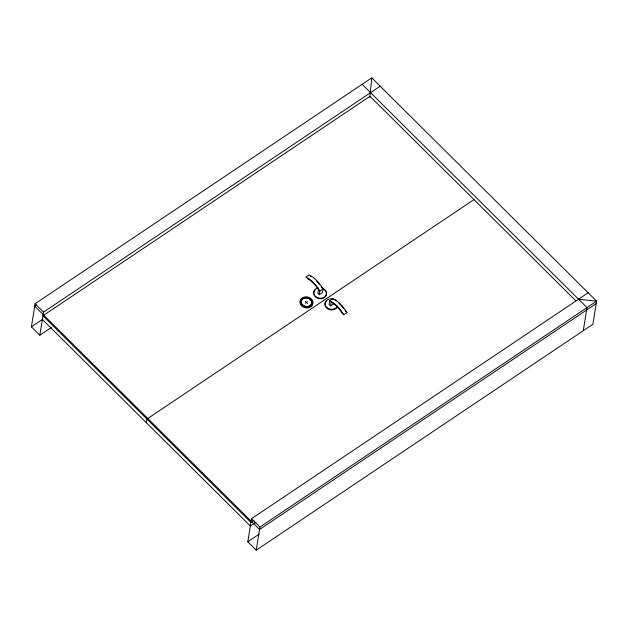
<?xml version="1.0" encoding="UTF-8"?>
<svg xmlns="http://www.w3.org/2000/svg" width="628" height="628" viewBox="0 0 628 628"><rect width="100%" height="100%" fill="white"/><g stroke="black" fill="none" stroke-linecap="round" stroke-linejoin="round"><path stroke-width="0.94" d="M51.221 327.573L39.831 335.219L31.4 326.843L35.097 303.748L371.768 77.841L369.814 97.481M39.831 335.219L43.528 312.124L380.199 86.209M146.348 422.699L146.928 419.057L473.983 199.602M371.768 77.841L596.6 301.157L592.903 324.252L256.232 550.159L247.801 541.791L251.498 518.697L588.169 292.781M256.232 550.159L259.929 527.073L596.6 301.157L578.553 299.242M307.249 278.534L307.767 278.777A18.369 7.936 56.1 0 1 317.98 288.919L318.427 289.634L317.839 293.276L319.283 294.705L322.486 292.554L323.067 288.911A19.444 8.399 56.1 0 0 309.015 274.954L305.812 277.105A19.444 8.399 56.1 0 1 319.864 291.062L319.283 294.705M329.669 300.796A19.444 8.399 56.1 0 1 343.72 314.754L346.923 312.603A19.444 8.399 56.1 0 0 332.871 298.645L329.669 300.796L329.08 304.447L330.524 305.875L333.727 303.724M330.524 305.875L331.105 302.225L331.623 302.468A18.369 7.936 56.1 0 1 341.836 312.618L343.72 314.754M583.279 330.705L586.984 307.61L362.152 84.293M36.338 305.09L34.713 306.181L259.537 529.498L596.207 303.591M31.4 326.843L42.79 319.197M323.067 288.911L319.864 291.062L318.427 289.634M305.279 303.23L307.681 301.621M254.167 520.157L250.91 522.339L42.947 315.766L370.002 96.312L575.884 300.82M256.028 522.166L250.329 525.989L42.359 319.416M247.801 541.791L259.191 534.145M310.46 276.383L310.978 276.626M346.923 312.603L345.039 310.46M305.42 301.377L307.532 303.473M35.097 303.748L43.528 312.124M251.498 518.697L259.929 527.073M321.191 286.768L321.63 287.483M338.916 303.3A18.369 7.936 56.1 0 1 343.485 308.293M337.362 306.707A6.421 5.252 9.1 0 1 327.949 309.007A6.421 5.252 9.1 0 1 326.748 300.749M337.456 306.103A6.421 5.252 9.1 0 1 328.044 308.395L326.018 306.645A6.421 5.252 9.1 0 1 327.573 299.658A6.421 5.252 9.1 0 1 336.223 300.867M312.603 301.573A6.421 5.252 9.1 0 1 308.898 307.665A6.421 5.252 9.1 0 1 300.883 304.996A6.421 5.252 9.1 0 1 302.602 298.245M311.245 299.438A6.421 5.252 9.1 0 1 312.281 300.828M304.399 306.338A5.322 4.357 9.1 0 1 302.037 299.807A5.322 4.357 9.1 0 1 310.099 299.423A5.322 4.357 9.1 0 1 309.659 306.087M309 306.401A5.322 4.357 9.1 0 1 305.145 306.59M316.237 280.716A18.369 7.936 56.1 0 1 319.636 284.602M325.908 291.675A6.421 5.252 9.1 0 1 323.381 298.206A6.421 5.252 9.1 0 1 315.044 296.534A6.421 5.252 9.1 0 1 315.507 289.587M323.428 289.21A6.421 5.252 9.1 0 1 325.453 290.96M318.004 287.836A6.421 5.252 9.1 0 0 314.322 294.76A6.421 5.252 9.1 0 0 323.192 297.719A6.421 5.252 9.1 0 0 325.555 290.356L323.522 288.605A6.421 5.252 9.1 0 0 321.764 287.891M302.406 305.875A6.421 5.252 9.1 0 0 312.83 303.324A6.421 5.252 9.1 0 0 304.368 296.981A6.421 5.252 9.1 0 0 302.406 305.875M303.112 305.224A5.322 4.357 9.1 0 0 311.755 303.104A5.322 4.357 9.1 0 0 304.737 297.853A5.322 4.357 9.1 0 0 303.112 305.224"/></g></svg>
